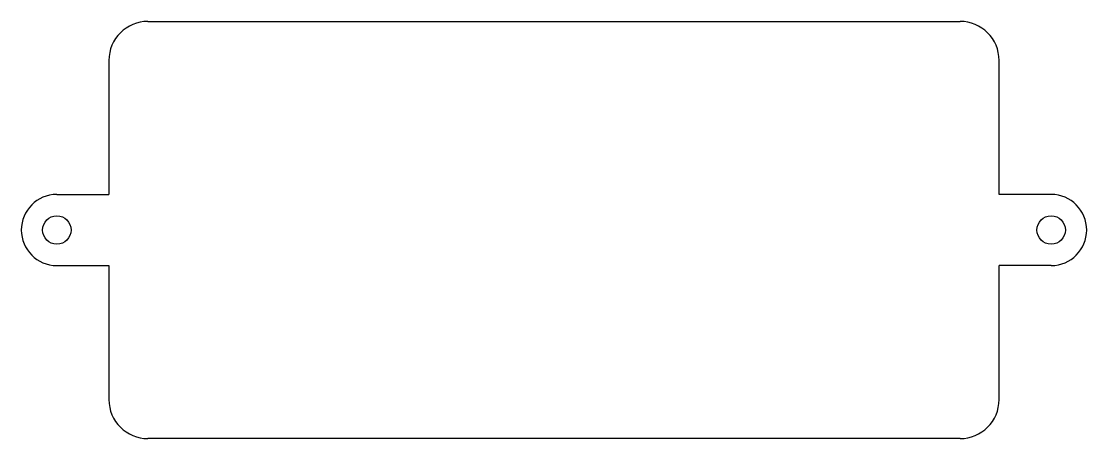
# Model space of a CAD drawing. Header units: millimetres. Extents: x -7.4 to 82.6, y -35.2 to 0.
import ezdxf

# ---------------------------------------------------------------- set-up
doc = ezdxf.new("R2010")
doc.units = ezdxf.units.MM
doc.layers.get('0').update_dxf_attribs({"linetype": 'CONTINUOUS'})

msp = doc.modelspace()

# ---------------------------------------------------------------- linework, layer by layer
for p, q in [((3.3, 0), (71.9, 0)), ((0, -3.3), (0, -14.6)), ((75.2, -14.6), (75.2, -3.3)), ((-4.4, -14.6), (0, -14.6)), ((79.6, -14.6), (75.2, -14.6)), ((-4.4, -20.6), (0, -20.6)), ((0, -20.6), (0, -31.9)), ((79.6, -20.6), (75.2, -20.6)), ((75.2, -31.9), (75.2, -20.6)), ((71.9, -35.2), (3.3, -35.2))]:
    msp.add_line(p, q)
for centre in [(-4.4, -17.6), (79.6, -17.6)]:
    msp.add_circle(centre, 1.2)
for centre, radius, start, end in [((3.3, -3.3), 3.3, 90, 180), ((71.9, -3.3), 3.3, 0, 90), ((-4.4, -17.6), 3, 90, 270), ((79.6, -17.6), 3, -90, 90), ((3.3, -31.9), 3.3, 180, 270), ((71.9, -31.9), 3.3, -90, 0)]:
    msp.add_arc(centre, radius, start, end)

doc.saveas('drawing.dxf')
